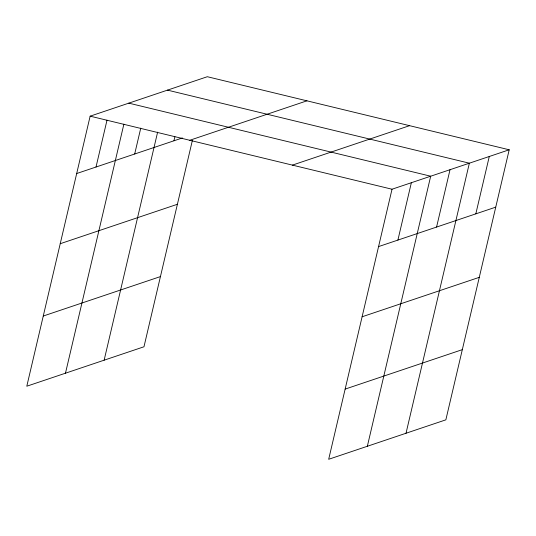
<?xml version="1.0" encoding="UTF-8"?>
<svg xmlns="http://www.w3.org/2000/svg" width="536" height="536" viewBox="0 0 536 536"><rect width="100%" height="100%" fill="white"/><g stroke="black" fill="none" stroke-linecap="round" stroke-linejoin="round"><path stroke-width="0.8" d="M509.2 149.785L392.024 189.228L328.682 459.285L445.858 419.835L509.2 149.785L207.318 76.715L90.142 116.165L26.8 386.215L143.976 346.772L192.35 140.532M96.018 167.018L107.012 120.158M65.472 373.203L123.883 124.151M134.69 154L140.754 128.151M104.138 360.185L157.624 132.144M173.945 140.787L174.89 136.747M397.9 240.081L411.353 182.722M367.348 446.267L430.689 176.21L128.808 103.147M436.572 227.07L450.026 169.704M406.02 433.249L469.362 163.192L167.48 90.128M475.827 213.851L489.281 156.485M76.688 173.53L182.374 137.953M189.764 140.278L306.94 100.828M292.401 165.115L409.578 125.672M60.226 243.713L177.403 204.27M43.262 316.032L160.445 276.583M378.563 246.594L495.746 207.144M362.102 316.783L479.285 277.333M345.144 389.096L462.32 349.646M90.142 116.165L392.024 189.228"/></g></svg>
